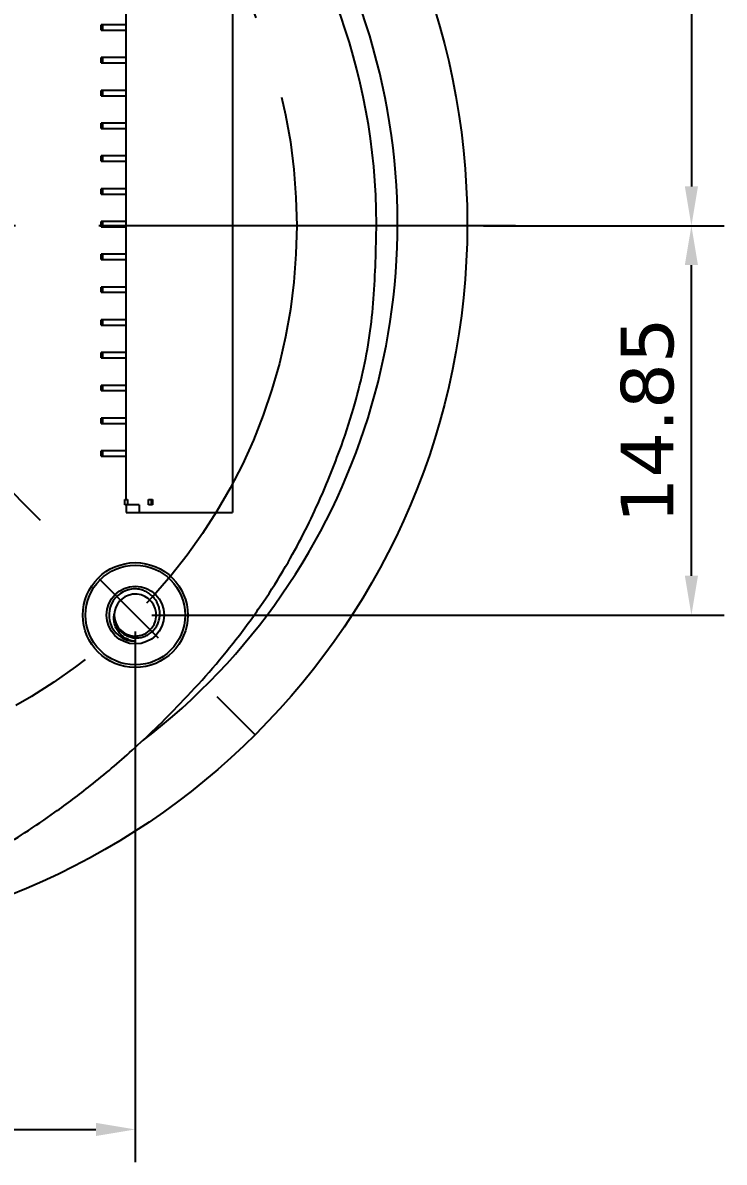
# Model space of a CAD drawing. Header units: millimetres. Extents: x 104 to 312, y 235 to 317.
# Drawn here: x 285.42 to 312.15, y 235.38 to 278.83 of the extents above; entities that cross this region are included whole.
import ezdxf

# ---------------------------------------------------------------- set-up
doc = ezdxf.new("R2010")
doc.units = ezdxf.units.MM
doc.header["$LTSCALE"] = 0.5
doc.header["$PDMODE"] = 3
doc.header["$PDSIZE"] = 0.3125
doc.linetypes.add('CENTER', pattern=[50.8, 31.75, -6.35, 6.35, -6.35])
doc.layers.get('0').update_dxf_attribs({"linetype": 'CONTINUOUS'})
doc.layers.get('Defpoints').update_dxf_attribs({"linetype": 'CONTINUOUS'})
doc.layers.add('dim', color=6, linetype='CONTINUOUS', lineweight=9)
doc.styles.add('Verdana', font='verdana.ttf', dxfattribs={"height": 2})
doc.dimstyles.new('aaaaaaaa 3.0', dxfattribs={"dimtxt": 2, "dimasz": 1.5, "dimexe": 1.25, "dimexo": 0.625, "dimtad": 1, "dimzin": 9, "dimdsep": 46, "dimtxsty": 'Verdana', "dimcen": 0, "dimadec": 1, "dimazin": 2, "dimtfac": 1, "dimtofl": 0, "dimtmove": 0, "dimatfit": 3, "dimfxl": 1, "dimlwd": 25, "dimlwe": 25, "dimarcsym": 0})

# ---------------------------------------------------------------- blocks, each defined once
blk = doc.blocks.new('*D32')
at = {"layer": 'Defpoints', "color": 0}
for p in [(260.013, 256.242), (289.711, 256.242), (289.711, 236.625)]:
    blk.add_point(p, dxfattribs=at)
at = {"layer": 'dim', "color": 0, "lineweight": 25}
for p, q in [((260.013, 255.617), (260.013, 235.375)), ((289.711, 255.617), (289.711, 235.375)), ((261.513, 236.625), (288.211, 236.625))]:
    blk.add_line(p, q, dxfattribs=at)
at = {"layer": 'dim', "color": 0}
for points in [[(261.513, 236.875), (261.513, 236.375), (260.013, 236.625)], [(288.211, 236.375), (288.211, 236.875), (289.711, 236.625)]]:
    blk.add_solid(points, dxfattribs=at)
at = {"layer": 'dim', "color": 0, "insert": (274.862, 238.29), "char_height": 2, "attachment_point": 5, "style": 'Verdana'}
blk.add_mtext('29.7', dxfattribs=at)
blk = doc.blocks.new('*D35')
at = {"layer": 'Defpoints', "color": 0}
for p in [(274.862, 292.092), (302.362, 271.092), (310.905, 271.092)]:
    blk.add_point(p, dxfattribs=at)
at = {"layer": 'dim', "color": 0, "lineweight": 25}
for p, q in [((275.487, 292.092), (312.155, 292.092)), ((310.905, 290.592), (310.905, 272.592)), ((302.987, 271.092), (312.155, 271.092))]:
    blk.add_line(p, q, dxfattribs=at)
at = {"layer": 'dim', "color": 0}
for points in [[(311.155, 290.592), (310.655, 290.592), (310.905, 292.092)], [(310.655, 272.592), (311.155, 272.592), (310.905, 271.092)]]:
    blk.add_solid(points, dxfattribs=at)
at = {"layer": 'dim', "color": 0, "insert": (309.259, 281.592), "char_height": 2, "attachment_point": 5, "rotation": 90, "style": 'Verdana'}
blk.add_mtext('21', dxfattribs=at)
blk = doc.blocks.new('*D37')
at = {"layer": 'Defpoints', "color": 0}
for p in [(302.362, 271.092), (310.905, 271.092), (289.711, 256.242)]:
    blk.add_point(p, dxfattribs=at)
at = {"layer": 'dim', "color": 0, "lineweight": 25}
for p, q in [((302.987, 271.092), (312.155, 271.092)), ((310.905, 257.742), (310.905, 269.592)), ((290.336, 256.242), (312.155, 256.242))]:
    blk.add_line(p, q, dxfattribs=at)
at = {"layer": 'dim', "color": 0}
for points in [[(311.155, 269.592), (310.655, 269.592), (310.905, 271.092)], [(310.655, 257.742), (311.155, 257.742), (310.905, 256.242)]]:
    blk.add_solid(points, dxfattribs=at)
at = {"layer": 'dim', "color": 0, "insert": (309.234, 263.667), "char_height": 2, "attachment_point": 5, "rotation": 90, "style": 'Verdana'}
blk.add_mtext('14.85', dxfattribs=at)

msp = doc.modelspace()

# ---------------------------------------------------------------- linework, layer by layer
at = {"linetype": 'Continuous'}
for p, q in [((293.412, 282.152), (293.412, 260.152)), ((289.362, 260.652), (289.362, 281.652)), ((289.362, 278.752), (288.412, 278.752)), ((288.412, 278.552), (288.412, 278.752)), ((288.462, 278.752), (288.462, 278.552)), ((288.412, 278.552), (289.362, 278.552)), ((289.362, 277.502), (288.412, 277.502)), ((288.412, 277.302), (288.412, 277.502)), ((288.412, 277.302), (289.362, 277.302)), ((288.462, 277.502), (288.462, 277.302)), ((289.362, 276.252), (288.412, 276.252)), ((288.412, 276.052), (288.412, 276.252)), ((288.412, 276.052), (289.362, 276.052)), ((288.462, 276.252), (288.462, 276.052)), ((289.362, 275.002), (288.412, 275.002)), ((288.412, 274.802), (288.412, 275.002)), ((288.412, 274.802), (289.362, 274.802)), ((288.462, 275.002), (288.462, 274.802)), ((289.362, 273.752), (288.412, 273.752)), ((288.412, 273.552), (288.412, 273.752)), ((288.412, 273.552), (289.362, 273.552)), ((288.462, 273.752), (288.462, 273.552)), ((289.362, 272.502), (288.412, 272.502)), ((288.412, 272.302), (288.412, 272.502)), ((288.462, 272.502), (288.462, 272.302)), ((288.412, 272.302), (289.362, 272.302)), ((289.362, 271.252), (288.412, 271.252)), ((288.412, 271.052), (288.412, 271.252)), ((288.462, 271.252), (288.462, 271.052)), ((288.412, 271.052), (289.362, 271.052)), ((289.362, 270.002), (288.412, 270.002)), ((288.412, 269.802), (288.412, 270.002)), ((288.462, 270.002), (288.462, 269.802)), ((288.412, 269.802), (289.362, 269.802)), ((289.362, 268.752), (288.412, 268.752)), ((288.412, 268.552), (288.412, 268.752)), ((288.462, 268.752), (288.462, 268.552)), ((288.412, 268.552), (289.362, 268.552)), ((289.362, 267.502), (288.412, 267.502)), ((288.412, 267.302), (288.412, 267.502)), ((288.412, 267.302), (289.362, 267.302)), ((288.462, 267.502), (288.462, 267.302)), ((289.362, 266.252), (288.412, 266.252)), ((288.412, 266.052), (288.412, 266.252)), ((288.412, 266.052), (289.362, 266.052)), ((288.462, 266.252), (288.462, 266.052)), ((289.362, 265.002), (288.412, 265.002)), ((288.412, 264.802), (288.412, 265.002)), ((288.412, 264.802), (289.362, 264.802)), ((288.462, 265.002), (288.462, 264.802)), ((289.362, 263.752), (288.412, 263.752)), ((288.412, 263.552), (288.412, 263.752)), ((288.412, 263.552), (289.362, 263.552)), ((288.462, 263.752), (288.462, 263.552)), ((289.362, 262.502), (288.412, 262.502)), ((288.412, 262.302), (288.412, 262.502)), ((288.462, 262.502), (288.462, 262.302)), ((288.412, 262.302), (289.362, 262.302)), ((289.312, 260.652), (289.412, 260.652)), ((289.312, 260.452), (289.312, 260.652)), ((289.862, 260.452), (289.312, 260.452)), ((289.362, 260.452), (289.362, 260.152)), ((289.412, 260.652), (289.412, 260.452)), ((289.862, 260.452), (289.862, 260.152)), ((290.212, 260.652), (290.362, 260.652)), ((290.212, 260.452), (290.212, 260.652)), ((290.362, 260.452), (290.212, 260.452)), ((290.312, 260.652), (290.312, 260.452)), ((290.362, 260.652), (290.362, 260.452)), ((289.362, 260.152), (293.412, 260.152)), ((288.911, 256.227), (288.911, 256.229))]:
    msp.add_line(p, q, dxfattribs=at)
at = {"color": 1, "linetype": 'CENTER'}
for p, q in [((304.195, 271.092), (245.528, 271.092)), ((274.862, 271.092), (294.277, 251.677))]:
    msp.add_line(p, q, dxfattribs=at)
at = {"linetype": 'Continuous'}
msp.add_lwpolyline([(288.911, 256.227), (288.911, 256.227), (288.911, 256.229)], dxfattribs=at)
for centre, radius in [((274.862, 271.152), 27.5), ((289.711, 256.242), 2), ((289.711, 256.242), 1.9), ((289.711, 256.242), 1.1)]:
    msp.add_circle(centre, radius, dxfattribs=at)
at = {"color": 1, "linetype": 'CENTER'}
msp.add_circle((274.862, 271.092), 21, dxfattribs=at)
at = {"linetype": 'Continuous'}
for centre, radius, start, end in [((274.862, 271.152), 24.842, 307.5056, 229.1866), ((274.862, 271.092), 24.042, 0.146, 81.0412), ((289.711, 256.242), 1, 87.2047, 267.2047), ((289.711, 256.242), 0.8, 100.0622, 177.2043), ((289.711, 256.244), 0.799, 96.1804, 100.0582), ((289.711, 256.242), 0.8, 278.1212, 96.1909), ((289.711, 256.242), 0.8, 177.2107, 180.9909), ((289.711, 256.242), 0.8, 181.1359, 274.2505), ((289.711, 256.242), 0.799, 274.2457, 278.119)]:
    msp.add_arc(centre, radius, start, end, dxfattribs=at)
for points, knots in [([(283.666, 246.8), (283.95, 246.966), (284.562, 247.339), (285.561, 247.973), (286.737, 248.77), (288.117, 249.805), (289.384, 250.884), (290.512, 251.942), (291.878, 253.313), (293.276, 254.905), (294.575, 256.685), (295.425, 258.036), (296.112, 259.299), (296.813, 260.762), (297.459, 262.353), (298.017, 264.034), (298.398, 265.505), (298.659, 266.902), (298.805, 268.307), (298.874, 269.726), (298.894, 270.675), (298.904, 271.153)], [0, 0, 0, 0, 0.03267, 0.071316, 0.117663, 0.173887, 0.242739, 0.283001, 0.327643, 0.435213, 0.493226, 0.546517, 0.593837, 0.636098, 0.70779, 0.764456, 0.812066, 0.858784, 0.905644, 0.952441, 1, 1, 1, 1]), ([(290.643, 256.197), (290.649, 256.26), (290.648, 256.387), (290.608, 256.574), (290.532, 256.749), (290.423, 256.906), (290.286, 257.038), (290.125, 257.141), (289.948, 257.212), (289.823, 257.235), (289.76, 257.241)], [0, 0, 0, 0, 0.124985, 0.24997, 0.374964, 0.499961, 0.624963, 0.749972, 0.874979, 1, 1, 1, 1]), ([(289.662, 255.244), (289.604, 255.254), (289.488, 255.285), (289.326, 255.363), (289.182, 255.47), (289.062, 255.603), (288.97, 255.757), (288.911, 255.926), (288.889, 256.104), (288.9, 256.223), (288.912, 256.281)], [0, 0, 0, 0, 0.12524, 0.25042, 0.375544, 0.5006, 0.625583, 0.750487, 0.87529, 1, 1, 1, 1]), ([(288.912, 256.281), (288.906, 256.225), (288.907, 256.111), (288.943, 255.943), (289.014, 255.787), (289.115, 255.649), (289.242, 255.534), (289.389, 255.447), (289.551, 255.391), (289.721, 255.368), (289.891, 255.378), (290.057, 255.421), (290.211, 255.495), (290.349, 255.597), (290.465, 255.723), (290.555, 255.869), (290.617, 256.028), (290.638, 256.14), (290.643, 256.197)], [0, 0, 0, 0, 0.062477, 0.124952, 0.187436, 0.249922, 0.312411, 0.374904, 0.4374, 0.4999, 0.562401, 0.624906, 0.687416, 0.749928, 0.812441, 0.874959, 0.937478, 1, 1, 1, 1])]:
    msp.add_open_spline(points, degree=3, knots=knots, dxfattribs=at)

# ---------------------------------------------------------------- dimensions: what is measured, and where the dimension line sits
at = {"layer": 'dim'}
for p1, picture, middle in [((274.862, 292.092), '*D35', (309.259, 281.592)), ((289.711, 256.242), '*D37', (309.234, 263.667))]:
    dim = msp.add_linear_dim(base=(310.905, 271.092), p1=p1, p2=(302.362, 271.092), angle=90, dimstyle='aaaaaaaa 3.0', dxfattribs=at)
    dim.commit()
    dim.dimension.update_dxf_attribs({"geometry": picture, "text_midpoint": middle})
dim = msp.add_linear_dim(base=(289.711, 236.625), p1=(260.013, 256.242), p2=(289.711, 256.242), dimstyle='aaaaaaaa 3.0', dxfattribs=at)
dim.commit()
dim.dimension.update_dxf_attribs({"geometry": '*D32', "text_midpoint": (274.862, 238.29)})

doc.saveas('drawing.dxf')
